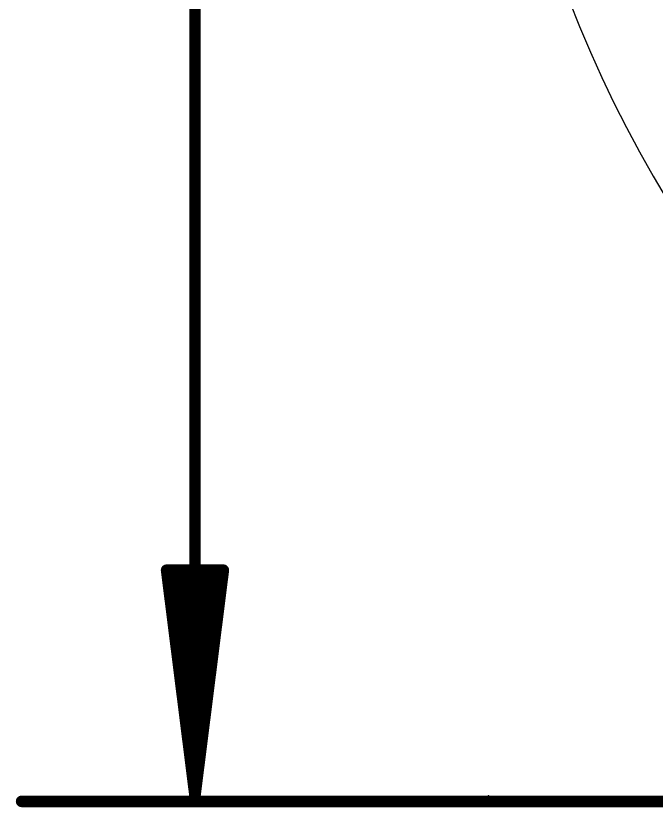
# Model space of a CAD drawing. Extents: x -19.6 to 14, y -19.9 to 18.9.
# Drawn here: x -19.29 to -12.08, y -14.1 to -5.2 of the extents above; entities that cross this region are included whole.
import ezdxf

# ---------------------------------------------------------------- set-up
doc = ezdxf.new("R2010")
doc.units = 0
for name, color, linetype in [('20', 53, 'CONTINUOUS'), ('23', 53, 'CONTINUOUS'), ('47', 253, 'CONTINUOUS')]:
    doc.layers.add(name, color=color, linetype=linetype)

msp = doc.modelspace()

# ---------------------------------------------------------------- linework, layer by layer
at = {"layer": '20'}
msp.add_arc((0, -0.0023), 13.9929, 105.8, 74.2, dxfattribs=at)
at = {"layer": '23'}
msp.add_point((-13.97, -13.97), dxfattribs=at)
at = {"layer": '47', "const_width": 0.13}
for points in [[(-17.272, -13.9685), (-17.272, 13.3335)], [(-17.272, -13.9685), (-17.5912, -11.4335)], [(-17.5912, -11.4335), (-16.9528, -11.4335)], [(-17.272, -13.9685), (-17.532, -11.4335)], [(-17.272, -13.9685), (-17.402, -11.4335)], [(-16.9528, -11.4335), (-17.272, -13.9685)], [(-17.142, -11.4335), (-17.272, -13.9685)], [(-17.012, -11.4335), (-17.272, -13.9685)], [(0.0635, -14.0335), (-19.222, -14.0335)]]:
    msp.add_lwpolyline(points, dxfattribs=at)
at = {"layer": '47', "const_width": 0.065}
for points in [[(-17.559, -11.4294, 1), (-17.6235, -11.4376)], [(-17.5912, -11.401, 1), (-17.5912, -11.466)], [(-17.4997, -11.4302, 1), (-17.5643, -11.4368)], [(-17.3695, -11.4318, 1), (-17.4345, -11.4352)], [(-17.1095, -11.4352, 1), (-17.1745, -11.4318)], [(-16.9797, -11.4368, 1), (-17.0443, -11.4302)], [(-16.9205, -11.4376, 1), (-16.985, -11.4294)], [(-16.9528, -11.466, 1), (-16.9528, -11.401)], [(-19.222, -14.001, 1), (-19.222, -14.066)], [(-17.3042, -13.9644, 1), (-17.2398, -13.9726)], [(-17.3043, -13.9652, 1), (-17.2397, -13.9718)], [(-17.3045, -13.9702, 1), (-17.2395, -13.9668)], [(-17.3045, -13.9668, 1), (-17.2395, -13.9702)], [(-17.3045, -13.9685, 1), (-17.2395, -13.9685)], [(-17.3043, -13.9718, 1), (-17.2397, -13.9652)], [(-17.3042, -13.9726, 1), (-17.2398, -13.9644)]]:
    msp.add_lwpolyline(points, format="xyb", dxfattribs=at)

doc.saveas('drawing.dxf')
